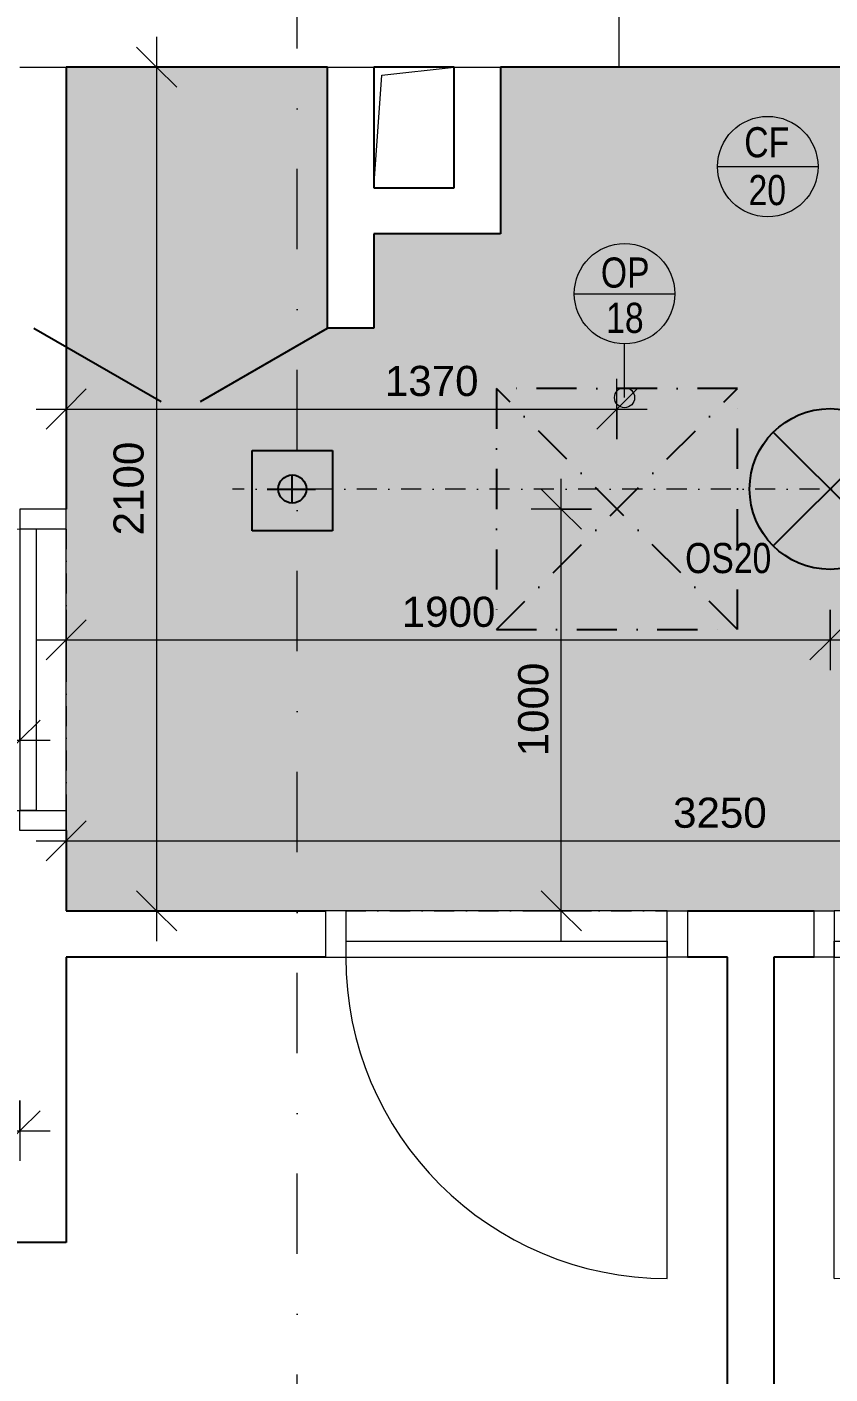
# Model space of a CAD drawing. Header units: millimetres. Extents: x -8336 to 42027, y -1655 to 58543.
# Drawn here: x 1098 to 3096, y 47425 to 50778 of the extents above; entities that cross this region are included whole.
import ezdxf

# ---------------------------------------------------------------- set-up
doc = ezdxf.new("R2010")
doc.units = ezdxf.units.MM
for name, pattern in [('ABMV_DashDot_2_2mm-S0_6mm', [110, 50, -30, 0, -30]), ('HA_DashDot_10mm-S3mm', [500, 200, -150, 0, -150]), ('HA_DashDot_2_2mm-S0_6mm', [110, 50, -30, 0, -30]), ('HA_DashDot_4mm-S1mm', [200, 100, -50, 0, -50])]:
    doc.linetypes.add(name, pattern=pattern)
for name, color, linetype, lineweight in [('-UNDERLAY_A-DETL-____-OTLN', 9, 'Continuous', 25), ('A-____-____-DIMS', 9, 'Continuous', 5), ('A-____-____-DIMS-50', 9, 'Continuous', 5), ('A-CLNG-____-IDEN', 9, 'Continuous', 9), ('A-CLNG-____-PATT', 9, 'Continuous', 9), ('A-DETL-____-OTLN', 9, 'Continuous', 25), ('A-DETL-____-THIN', 9, 'Continuous', 9), ('A-DETL-GENF-OTLN', 9, 'Continuous', 9), ('A-DOOR-____-MCUT', 9, 'HA_DashDot_2_2mm-S0_6mm', 9), ('A-DOOR-____-OTLN', 9, 'Continuous', 9), ('A-DOOR-FRAM-OTLN', 9, 'Continuous', 9), ('A-FLOR-____-OVHD', 9, 'HA_DashDot_4mm-S1mm', 25), ('A-GENM-____-IDEN', 9, 'Continuous', 9), ('A-GENM-____-OTLN', 9, 'Continuous', 9), ('A-WALL-____-MCUT', 9, 'Continuous', 25), ('E-LITE-EQPM-IDEN', 9, 'Continuous', 9), ('E-LITE-EQPM-OTLN', 9, 'Continuous', 9), ('I-WALL-____-MCUT', 9, 'Continuous', 25), ('S-GRID-____-OTLN', 9, 'Continuous', 5)]:
    doc.layers.add(name, color=color, linetype=linetype, lineweight=lineweight)
doc.styles.add('Arial_1', font='arial.ttf', dxfattribs={"height": 75})
doc.styles.add('Arial_2', font='arial.ttf', dxfattribs={"width": 0.8, "height": 75})
doc.dimstyles.new('Inner_Dimensions', dxfattribs={"dimscale": 304.8, "dimtxt": 76.519455, "dimasz": 0.328084, "dimexe": 0.246063, "dimexo": 0.0625, "dimgap": 0.032808, "dimtad": 1, "dimdec": 0, "dimzin": 0, "dimdsep": 46, "dimtxsty": 'Arial_1', "dimblk1": 'OBLIQUE', "dimblk2": 'OBLIQUE', "dimsah": 1, "dimcen": 0.09, "dimdle": 0.246063, "dimazin": 0, "dimtfac": 1, "dimtdec": 4, "dimtix": 1, "dimtmove": 0, "dimatfit": 3, "dimfxl": 0.246063, "dimfxlon": 1, "dimtvp": 1, "dimtolj": 1, "dimtzin": 0, "dimlwd": 9, "dimlwe": 9, "dimarcsym": 2})
doc.dimstyles.new('Inner_Dimensions_1', dxfattribs={"dimscale": 304.8, "dimtxt": 76.519455, "dimasz": 0.328084, "dimexe": 0.246063, "dimexo": 0.0625, "dimgap": 0.032808, "dimtad": 1, "dimdec": 0, "dimzin": 0, "dimdsep": 46, "dimtxsty": 'Arial_1', "dimblk1": 'OBLIQUE', "dimblk2": 'OBLIQUE', "dimsah": 1, "dimcen": 0.09, "dimdle": 0.246063, "dimazin": 0, "dimtfac": 1, "dimtdec": 4, "dimtix": 1, "dimtmove": 2, "dimatfit": 3, "dimfxl": 0.246063, "dimfxlon": 1, "dimtvp": 1, "dimtolj": 1, "dimtzin": 0, "dimlwd": 9, "dimlwe": 9, "dimarcsym": 2})

# ---------------------------------------------------------------- blocks, each defined once
blk = doc.blocks.new('HA_DR_Single_Swing_Solid - In_BJ_700x2100-2124342-DPS_B - 2NP')
at = {"layer": 'A-DOOR-____-MCUT'}
for p, q in [((-350, 57.5), (350, 57.5)), ((-350, -57.5), (350, -57.5))]:
    blk.add_line(p, q, dxfattribs=at)
at = {"layer": 'A-DOOR-____-OTLN'}
for p, q in [((-350, -17.5), (-350, -57.5)), ((-350, -17.5), (350, -17.5)), ((350, -17.5), (350, -57.5)), ((-350, -57.5), (350, -57.5))]:
    blk.add_line(p, q, dxfattribs=at)
at = {"layer": 'A-DOOR-____-OTLN', "lineweight": 5}
blk.add_line((350, -757.5), (350, -57.5), dxfattribs=at)
blk.add_arc((350, -57.5), 700, 180, 270, dxfattribs=at)
at = {"layer": 'A-DOOR-FRAM-OTLN'}
for p, q in [((-350, 57.5), (-400, 57.5)), ((-400, 57.5), (-400, -57.5)), ((350, 57.5), (-350, 57.5)), ((-350, 57.5), (-350, -57.5)), ((350, -57.5), (350, 57.5)), ((350, 57.5), (400, 57.5)), ((400, 57.5), (400, -57.5)), ((-400, -57.5), (-350, -57.5)), ((400, -57.5), (350, -57.5))]:
    blk.add_line(p, q, dxfattribs=at)
blk = doc.blocks.new('HA_DR_Single_Swing_Solid - In_BJ_800x2100-2124338-DPS_B - 2NP')
at = {"layer": 'A-DOOR-____-MCUT'}
for p, q in [((-400, 57.5), (400, 57.5)), ((-400, -57.5), (400, -57.5))]:
    blk.add_line(p, q, dxfattribs=at)
at = {"layer": 'A-DOOR-____-OTLN'}
for p, q in [((-400, -17.5), (-400, -57.5)), ((-400, -17.5), (400, -17.5)), ((400, -17.5), (400, -57.5)), ((-400, -57.5), (400, -57.5))]:
    blk.add_line(p, q, dxfattribs=at)
at = {"layer": 'A-DOOR-____-OTLN', "lineweight": 5}
blk.add_line((400, -857.5), (400, -57.5), dxfattribs=at)
blk.add_arc((400, -57.5), 800, 180, 270, dxfattribs=at)
at = {"layer": 'A-DOOR-FRAM-OTLN'}
for p, q in [((-400, 57.5), (-450, 57.5)), ((-450, 57.5), (-450, -57.5)), ((400, 57.5), (-400, 57.5)), ((-400, 57.5), (-400, -57.5)), ((400, -57.5), (400, 57.5)), ((400, 57.5), (450, 57.5)), ((450, 57.5), (450, -57.5)), ((-450, -57.5), (-400, -57.5)), ((450, -57.5), (400, -57.5))]:
    blk.add_line(p, q, dxfattribs=at)
blk = doc.blocks.new('HA_DR_Double_Swing_Solid - In_BJ_1200x2100_800-1670814-DPS_B - 2NP')
at = {"layer": 'A-DOOR-____-MCUT'}
for p, q in [((-600, 57.5), (600, 57.5)), ((-600, -57.5), (600, -57.5))]:
    blk.add_line(p, q, dxfattribs=at)
at = {"layer": 'A-DOOR-____-OTLN', "lineweight": 5}
for p, q in [((600, 857.5), (600, 57.5)), ((-253.6, 257.5), (-600, 57.5))]:
    blk.add_line(p, q, dxfattribs=at)
at = {"layer": 'A-DOOR-____-OTLN'}
for p, q in [((-107.5, 65.5), (-107.5, 115)), ((-107.5, 115), (-5, 115)), ((-5, 100), (-5, 115)), ((-92.5, 100), (-92.5, 65.5)), ((-5, 100), (-92.5, 100)), ((-200, 57.5), (-600, 57.5)), ((-600, 17.5), (-600, 57.5)), ((-200, 17.5), (-200, 57.5)), ((600, 57.5), (-200, 57.5)), ((-200, 57.5), (-200, 17.5)), ((-70, 65.5), (-130, 65.5)), ((-130, 57.5), (-130, 65.5)), ((-70, 57.5), (-70, 65.5)), ((600, 57.5), (600, 17.5)), ((-200, 17.5), (-600, 17.5)), ((600, 17.5), (-200, 17.5)), ((-130, 9.5), (-130, 17.5)), ((-130, 9.5), (-70, 9.5)), ((-107.5, -40), (-107.5, 9.5)), ((-92.5, 9.5), (-92.5, -25)), ((-70, 9.5), (-70, 17.5)), ((-92.5, -25), (-5, -25)), ((-5, -40), (-5, -25)), ((-5, -40), (-107.5, -40))]:
    blk.add_line(p, q, dxfattribs=at)
at = {"layer": 'A-DOOR-____-OTLN', "lineweight": 5}
for centre, radius, start, end in [((600, 57.5), 800, 90, 180), ((-600, 57.5), 400, 360, 30)]:
    blk.add_arc(centre, radius, start, end, dxfattribs=at)
at = {"layer": 'A-DOOR-____-OTLN'}
for points in [[(-107.5, 115), (-107.5, 115), (-107.4, 114.9), (-106.9, 114.4), (-106.5, 114), (-106.1, 113.6), (-105.6, 113.1), (-105.2, 112.7), (-104.6, 112.1), (-103.9, 111.4), (-103.3, 110.8), (-102.9, 110.4), (-102.4, 109.9), (-101.9, 109.4), (-101.5, 109), (-101, 108.5), (-100.5, 108), (-100, 107.5), (-99.5, 107), (-99, 106.5), (-98.5, 106), (-98.1, 105.6), (-97.6, 105.1), (-97.1, 104.6), (-96.7, 104.2), (-96.2, 103.7), (-95.8, 103.3), (-95.3, 102.8), (-94.8, 102.3), (-94.4, 101.9), (-93.9, 101.4), (-93.5, 101), (-93.1, 100.6), (-92.6, 100.1), (-92.5, 100), (-92.5, 100)], [(-92.5, -25), (-92.5, -25), (-92.6, -25.1), (-93.1, -25.6), (-93.5, -26), (-93.9, -26.4), (-94.4, -26.9), (-94.8, -27.3), (-95.4, -27.9), (-96.1, -28.6), (-96.7, -29.2), (-97.1, -29.6), (-97.6, -30.1), (-98.1, -30.6), (-98.5, -31), (-99, -31.5), (-99.5, -32), (-100, -32.5), (-100.5, -33), (-101, -33.5), (-101.5, -34), (-101.9, -34.4), (-102.4, -34.9), (-102.9, -35.4), (-103.3, -35.8), (-103.8, -36.3), (-104.2, -36.7), (-104.7, -37.2), (-105.2, -37.7), (-105.6, -38.1), (-106.1, -38.6), (-106.5, -39), (-106.9, -39.4), (-107.4, -39.9), (-107.5, -40), (-107.5, -40)]]:
    blk.add_open_spline(points, degree=3, knots=[0, 0, 0, 0, 0.083333, 0.125, 0.166667, 0.208333, 0.229167, 0.25, 0.291667, 0.333333, 0.354167, 0.375, 0.395833, 0.416667, 0.4375, 0.458333, 0.479167, 0.5, 0.520833, 0.541667, 0.5625, 0.583333, 0.604167, 0.625, 0.645833, 0.666667, 0.6875, 0.708333, 0.75, 0.770833, 0.791667, 0.833333, 0.875, 0.916667, 1, 1, 1, 1], dxfattribs=at)
at = {"layer": 'A-DOOR-FRAM-OTLN'}
for p, q in [((-650, 57.5), (-650, -57.5)), ((-600, 57.5), (-650, 57.5)), ((-600, 57.5), (-600, -57.5)), ((600, -57.5), (600, 57.5)), ((600, 57.5), (650, 57.5)), ((650, 57.5), (650, -57.5)), ((-650, -57.5), (-600, -57.5)), ((-600, -57.5), (600, -57.5)), ((650, -57.5), (600, -57.5))]:
    blk.add_line(p, q, dxfattribs=at)
blk = doc.blocks.new('HA_GM_Shaft_Rectangle - Default-2138676-DPS_B - 2NP')
at = {"layer": 'A-DETL-GENF-OTLN'}
for p, q in [((20, -20), (200, 0)), ((0, -300), (20, -20))]:
    blk.add_line(p, q, dxfattribs=at)
at = {"layer": 'A-GENM-____-OTLN'}
for p, q in [((0, -300), (0, 0)), ((0, 0), (200, 0)), ((200, 0), (200, -300)), ((200, -300), (0, -300))]:
    blk.add_line(p, q, dxfattribs=at)
blk = doc.blocks.new('HA_GM_Shaft_Rectangle - Default-2138721-DPS_B - 2NP')
at = {"layer": 'A-DETL-GENF-OTLN'}
for p, q in [((20, -20), (200, 0)), ((0, -300), (20, -20))]:
    blk.add_line(p, q, dxfattribs=at)
blk = doc.blocks.new('HA_LF_GenericSymbol - OS20_chodby-1994326-DPS_B - 2NP')
at = {"layer": 'E-LITE-EQPM-OTLN', "color": 11, "lineweight": 25}
for p, q in [((141.4, 141.4), (-141.4, -141.4)), ((-141.4, 141.4), (141.4, -141.4))]:
    blk.add_line(p, q, dxfattribs=at)
blk.add_circle((0, 0), 200, dxfattribs=at)
blk = doc.blocks.new('DIMBLOCK32-DPS_B - 2NP')
at = {"layer": 'A-____-____-DIMS-50', "lineweight": 9}
for p, q in [((135.7, 49077.2), (135.7, 48927.2)), ((135.7, 49002.2), (135.7, 49077.2)), ((135.7, 49002.2), (185.7, 49052.2)), ((1080.7, 49077.2), (1080.7, 48927.2)), ((1080.7, 49002.2), (1080.7, 49077.2)), ((1080.7, 49002.2), (1130.7, 49052.2)), ((135.7, 49002.2), (85.7, 48952.2)), ((135.7, 49002.2), (1155.7, 49002.2)), ((1080.7, 49002.2), (1030.7, 48952.2))]:
    blk.add_line(p, q, dxfattribs=at)
at = {"layer": 'A-____-____-DIMS-50', "color": 0, "lineweight": 9, "insert": (643.7, 49109.6), "char_height": 75, "width": 207.662, "attachment_point": 1, "line_spacing_factor": 0.941778, "style": 'Arial_1'}
blk.add_mtext('945', dxfattribs=at)
blk = doc.blocks.new('_Oblique')
at = {"color": 0, "linetype": 'ByBlock', "lineweight": -2}
blk.add_line((-0.5, -0.5), (0.5, 0.5), dxfattribs=at)
blk = doc.blocks.new('DIMBLOCK35-DPS_B - 2NP')
at = {"layer": 'A-____-____-DIMS-50', "lineweight": 9}
for p, q in [((1195.7, 49327.2), (1195.7, 49177.2)), ((1195.7, 49252.2), (1195.7, 49327.2)), ((3095.7, 49327.2), (3095.7, 49177.2)), ((3095.7, 49252.2), (3095.7, 49327.2)), ((1195.7, 49252.2), (1245.7, 49302.2)), ((3095.7, 49252.2), (3145.7, 49302.2)), ((1120.7, 49252.2), (3095.7, 49252.2)), ((1195.7, 49252.2), (1145.7, 49202.2)), ((3095.7, 49252.2), (3045.7, 49202.2))]:
    blk.add_line(p, q, dxfattribs=at)
at = {"layer": 'A-____-____-DIMS-50', "color": 0, "lineweight": 9, "insert": (2030.3, 49359.6), "char_height": 75, "width": 276.883, "attachment_point": 1, "line_spacing_factor": 0.941778, "style": 'Arial_1'}
blk.add_mtext('1900', dxfattribs=at)
blk = doc.blocks.new('DIMBLOCK36-DPS_B - 2NP')
at = {"layer": 'A-____-____-DIMS-50', "lineweight": 9}
for p, q in [((3095.7, 49327.2), (3095.7, 49177.2)), ((3095.7, 49252.2), (3095.7, 49327.2)), ((4445.7, 49327.2), (4445.7, 49177.2)), ((4445.7, 49252.2), (4445.7, 49327.2)), ((3095.7, 49252.2), (3145.7, 49302.2)), ((4445.7, 49252.2), (4495.7, 49302.2)), ((3095.7, 49252.2), (3045.7, 49202.2)), ((3095.7, 49252.2), (4520.7, 49252.2)), ((4445.7, 49252.2), (4395.7, 49202.2))]:
    blk.add_line(p, q, dxfattribs=at)
at = {"layer": 'A-____-____-DIMS-50', "color": 0, "lineweight": 9, "insert": (3655.3, 49359.6), "char_height": 75, "width": 276.883, "attachment_point": 1, "line_spacing_factor": 0.941778, "style": 'Arial_1'}
blk.add_mtext('1350', dxfattribs=at)
blk = doc.blocks.new('DIMBLOCK115-DPS_B - 2NP')
at = {"layer": 'A-____-____-DIMS-50', "lineweight": 9}
for p, q in [((1195.7, 49901.8), (1195.7, 49751.8)), ((1195.7, 49826.8), (1195.7, 49901.8)), ((2565.7, 49751.8), (2565.7, 49901.8)), ((1195.7, 49826.8), (1245.7, 49876.8)), ((2565.7, 49826.8), (2615.7, 49876.8)), ((1120.7, 49826.8), (2640.7, 49826.8)), ((1195.7, 49826.8), (1145.7, 49776.8)), ((2565.7, 49826.8), (2515.7, 49776.8)), ((2565.7, 49826.8), (2565.7, 49751.8))]:
    blk.add_line(p, q, dxfattribs=at)
at = {"layer": 'A-____-____-DIMS-50', "color": 0, "lineweight": 9, "insert": (1988.4, 49934.2), "char_height": 75, "width": 276.883, "attachment_point": 1, "line_spacing_factor": 0.941778, "style": 'Arial_1'}
blk.add_mtext('1370', dxfattribs=at)
blk = doc.blocks.new('DIMBLOCK116-DPS_B - 2NP')
at = {"layer": 'A-____-____-DIMS-50', "lineweight": 9}
for p, q in [((2427.3, 49577.7), (2377.3, 49627.7)), ((2427.3, 48502.7), (2427.3, 49652.7)), ((2502.3, 49577.7), (2352.3, 49577.7)), ((2427.3, 49577.7), (2477.3, 49527.7)), ((2427.3, 49577.7), (2502.3, 49577.7)), ((2427.3, 48577.7), (2377.3, 48627.7)), ((2352.3, 48577.7), (2502.3, 48577.7)), ((2427.3, 48577.7), (2352.3, 48577.7)), ((2427.3, 48577.7), (2477.3, 48527.7))]:
    blk.add_line(p, q, dxfattribs=at)
at = {"layer": 'A-____-____-DIMS-50', "color": 0, "lineweight": 9, "insert": (2319.9, 48962.4), "char_height": 75, "width": 276.883, "attachment_point": 1, "rotation": 90, "line_spacing_factor": 0.941778, "style": 'Arial_1'}
blk.add_mtext('1000', dxfattribs=at)
blk = doc.blocks.new('HA_TAG_GM_Products - Generic-588599-DPS_B - 2NP')
at = {"layer": 'A-GENM-____-IDEN'}
blk.add_line((-2.5, 0), (2.5, 0), dxfattribs=at)
blk.add_circle((0, 0), 2.5, dxfattribs=at)
blk = doc.blocks.new('HA_Tag_Ceiling - Group _ Type Mark-1728985-DPS_B - 2NP')
at = {"layer": 'A-CLNG-____-IDEN'}
blk.add_line((-2.5, 0), (2.5, 0), dxfattribs=at)
blk.add_circle((0, 0), 2.5, dxfattribs=at)
blk = doc.blocks.new('DIMBLOCK169-DPS_B - 2NP')
at = {"layer": 'A-____-____-DIMS-50', "lineweight": 9}
for p, q in [((-704.3, 48105.4), (-704.3, 47955.4)), ((-704.3, 48030.4), (-704.3, 48105.4)), ((-704.3, 48030.4), (-654.3, 48080.4)), ((1080.7, 48105.4), (1080.7, 47955.4)), ((1080.7, 48030.4), (1080.7, 48105.4)), ((1080.7, 48030.4), (1130.7, 48080.4)), ((-779.3, 48030.4), (1155.7, 48030.4)), ((-704.3, 48030.4), (-754.3, 47980.4)), ((1080.7, 48030.4), (1030.7, 47980.4))]:
    blk.add_line(p, q, dxfattribs=at)
at = {"layer": 'A-____-____-DIMS-50', "color": 0, "lineweight": 9, "insert": (72.8, 48137.8), "char_height": 75, "width": 276.883, "attachment_point": 1, "line_spacing_factor": 0.941778, "style": 'Arial_1'}
blk.add_mtext('1785', dxfattribs=at)
blk = doc.blocks.new('DIMBLOCK172-DPS_B - 2NP')
at = {"layer": 'A-____-____-DIMS-50', "lineweight": 9}
for p, q in [((1195.7, 48827.2), (1195.7, 48677.2)), ((1195.7, 48752.2), (1195.7, 48827.2)), ((4445.7, 48827.2), (4445.7, 48677.2)), ((4445.7, 48752.2), (4445.7, 48827.2)), ((1195.7, 48752.2), (1245.7, 48802.2)), ((4445.7, 48752.2), (4495.7, 48802.2)), ((1120.7, 48752.2), (4520.7, 48752.2)), ((1195.7, 48752.2), (1145.7, 48702.2)), ((4445.7, 48752.2), (4395.7, 48702.2))]:
    blk.add_line(p, q, dxfattribs=at)
at = {"layer": 'A-____-____-DIMS-50', "color": 0, "lineweight": 9, "insert": (2705.3, 48859.6), "char_height": 75, "width": 276.883, "attachment_point": 1, "line_spacing_factor": 0.941778, "style": 'Arial_1'}
blk.add_mtext('3250', dxfattribs=at)
blk = doc.blocks.new('DIMBLOCK173-DPS_B - 2NP')
at = {"layer": 'A-____-____-DIMS-50', "lineweight": 9}
for p, q in [((1420.7, 50677.7), (1370.7, 50727.7)), ((1420.7, 50752.7), (1420.7, 48502.7)), ((1495.7, 50677.7), (1345.7, 50677.7)), ((1420.7, 50677.7), (1470.7, 50627.7)), ((1420.7, 50677.7), (1495.7, 50677.7)), ((1420.7, 48577.7), (1370.7, 48627.7)), ((1495.7, 48577.7), (1345.7, 48577.7)), ((1420.7, 48577.7), (1470.7, 48527.7)), ((1420.7, 48577.7), (1495.7, 48577.7))]:
    blk.add_line(p, q, dxfattribs=at)
at = {"layer": 'A-____-____-DIMS-50', "color": 0, "lineweight": 9, "insert": (1313.3, 49512.4), "char_height": 75, "width": 276.883, "attachment_point": 1, "rotation": 90, "line_spacing_factor": 0.941778, "style": 'Arial_1'}
blk.add_mtext('2100', dxfattribs=at)

msp = doc.modelspace()

# ---------------------------------------------------------------- hatches: boundary and pattern name
at = {"layer": 'A-CLNG-____-PATT'}
h = msp.add_hatch(color=256, dxfattribs=at)
h.paths.add_polyline_path([(4356, 48577.7), (4445.7, 48577.7), (4445.7, 50677.7), (2275.7, 50677.7), (2275.7, 50262.7), (1960.7, 50262.7), (1960.7, 50027.7), (1845.7, 50027.7), (1845.7, 50677.7), (1195.7, 50677.7), (1195.7, 48577.7), (4306, 48577.7)])
h.paths.add_polyline_path([(1758.2, 49592.7), (1749.1, 49593.9), (1740.7, 49597.4), (1733.4, 49603), (1727.9, 49610.2), (1724.4, 49618.7), (1723.2, 49627.7), (1724.4, 49636.8), (1727.9, 49645.2), (1733.4, 49652.5), (1740.7, 49658), (1749.1, 49661.5), (1758.2, 49662.7), (1767.4, 49661.4), (1775.7, 49658), (1782.9, 49652.5), (1788.5, 49645.2), (1792, 49636.8), (1793.2, 49627.7), (1792, 49618.7), (1788.5, 49610.2), (1782.9, 49603), (1775.7, 49597.4), (1767.2, 49593.9)])
at = {"layer": 'A-DETL-GENF-OTLN'}
msp.add_hatch(color=1, dxfattribs=at).paths.add_polyline_path([(1758.2, 49592.7), (1767.2, 49593.9), (1775.7, 49597.4), (1782.9, 49603), (1788.5, 49610.2), (1792, 49618.7), (1793.2, 49627.7), (1792, 49636.8), (1788.5, 49645.2), (1782.9, 49652.5), (1775.7, 49658), (1767.2, 49661.5), (1758.2, 49662.7), (1749.1, 49661.5), (1740.7, 49658), (1733.4, 49652.5), (1727.9, 49645.2), (1724.4, 49636.8), (1723.2, 49627.7), (1724.4, 49618.7), (1727.9, 49610.2), (1733.4, 49603), (1740.7, 49597.4), (1749.1, 49593.9)])
at = {"layer": 'A-GENM-____-IDEN'}
h = msp.add_hatch(color=256, dxfattribs=at)
edge = h.paths.add_edge_path()
edge.add_arc((2584.7, 49855.1), 25, 0, 360)

# ---------------------------------------------------------------- linework, layer by layer
at = {"layer": '-UNDERLAY_A-DETL-____-OTLN'}
for p, q in [((1115.7, 50027.7), (1431.8, 49845.2)), ((1529.6, 49845.2), (1845.7, 50027.7))]:
    msp.add_line(p, q, dxfattribs=at)
at = {"layer": 'A-DETL-____-OTLN'}
for p, q in [((1658.2, 49723.9), (1858.2, 49723.9)), ((1658.2, 49523.9), (1658.2, 49723.9)), ((1858.2, 49723.9), (1858.2, 49523.9)), ((1758.2, 49592.7), (1758.2, 49662.7)), ((1695.6, 49627.7), (1815.6, 49627.7)), ((1858.2, 49523.9), (1658.2, 49523.9))]:
    msp.add_line(p, q, dxfattribs=at)
at = {"layer": 'A-DETL-____-OTLN', "linetype": 'ABMV_DashDot_2_2mm-S0_6mm', "lineweight": 5}
msp.add_line((3289.7, 49627.7), (1609.7, 49627.7), dxfattribs=at)
at = {"layer": 'A-DETL-____-OTLN'}
msp.add_circle((1758.2, 49627.7), 35, dxfattribs=at)
at = {"layer": 'A-DETL-____-THIN'}
for start, end in [(0, 180), (180, 0)]:
    msp.add_arc((1758.2, 49627.7), 35, start, end, dxfattribs=at)
at = {"layer": 'A-FLOR-____-OVHD'}
for p, q in [((2865.7, 49877.7), (2265.7, 49877.7)), ((2265.7, 49877.7), (2265.7, 49277.7)), ((2865.7, 49277.7), (2265.7, 49877.7)), ((2265.7, 49277.7), (2865.7, 49877.7)), ((2865.7, 49277.7), (2865.7, 49877.7)), ((2265.7, 49277.7), (2865.7, 49277.7))]:
    msp.add_line(p, q, dxfattribs=at)
at = {"layer": 'A-GENM-____-IDEN'}
msp.add_line((2584.7, 49855.1), (2584.7, 49988.8), dxfattribs=at)
msp.add_circle((2584.7, 49855.1), 25, dxfattribs=at)
at = {"layer": 'A-WALL-____-MCUT', "lineweight": 9}
for p, q in [((2570.7, 50927.7), (2570.7, 50677.7)), ((1080.7, 50677.7), (1195.7, 50677.7)), ((1845.7, 50677.7), (1960.7, 50677.7)), ((2160.7, 50677.7), (2275.7, 50677.7))]:
    msp.add_line(p, q, dxfattribs=at)
at = {"layer": 'I-WALL-____-MCUT'}
for p, q in [((1845.7, 50677.7), (1195.7, 50677.7)), ((1195.7, 50677.7), (1195.7, 49577.7)), ((1845.7, 50027.7), (1845.7, 50677.7)), ((2160.7, 50677.7), (1960.7, 50677.7)), ((1960.7, 50677.7), (1960.7, 50377.7)), ((2160.7, 50377.7), (2160.7, 50677.7)), ((2275.7, 50677.7), (2275.7, 50262.7)), ((3300.7, 50677.7), (2275.7, 50677.7)), ((1960.7, 50377.7), (2160.7, 50377.7)), ((2275.7, 50262.7), (1960.7, 50262.7)), ((1960.7, 50262.7), (1960.7, 50027.7)), ((1960.7, 50027.7), (1845.7, 50027.7)), ((1195.7, 48777.7), (1195.7, 48577.7)), ((1195.7, 48577.7), (1841, 48577.7)), ((2741, 48577.7), (3056, 48577.7)), ((1195.7, 48462.7), (1195.7, 47752.7)), ((1841, 48462.7), (1195.7, 48462.7)), ((2841, 48462.7), (2741, 48462.7)), ((2841, 44737.7), (2841, 48462.7)), ((3056, 48462.7), (2956, 48462.7)), ((2956, 48462.7), (2956, 44737.7)), ((1195.7, 47752.7), (-804.3, 47752.7))]:
    msp.add_line(p, q, dxfattribs=at)
at = {"layer": 'S-GRID-____-OTLN', "linetype": 'HA_DashDot_10mm-S3mm', "lineweight": 9}
msp.add_line((1770.7, 38722), (1770.7, 56942.9), dxfattribs=at)

# ---------------------------------------------------------------- block references
at = {"layer": 'A-CLNG-____-IDEN', "xscale": 49.99999999999998, "yscale": 49.99999999999998, "zscale": 49.99999999999998}
msp.add_blockref('HA_Tag_Ceiling - Group _ Type Mark-1728985-DPS_B - 2NP', (2940.8, 50430.1), dxfattribs=at)
at = {"layer": 'A-DOOR-____-OTLN'}
for name, p, rotation in [('HA_DR_Single_Swing_Solid - In_BJ_700x2100-2124342-DPS_B - 2NP', (1138.2, 49177.7), 269.9999999999998), ('HA_DR_Double_Swing_Solid - In_BJ_1200x2100_800-1670814-DPS_B - 2NP', (3706, 48520.2), 180)]:
    msp.add_blockref(name, p, dxfattribs=dict(at, rotation=rotation))
msp.add_blockref('HA_DR_Single_Swing_Solid - In_BJ_800x2100-2124338-DPS_B - 2NP', (2291, 48520.2), dxfattribs=at)
at = {"layer": 'A-GENM-____-IDEN', "xscale": 49.99999999999998, "yscale": 49.99999999999998, "zscale": 49.99999999999998}
msp.add_blockref('HA_TAG_GM_Products - Generic-588599-DPS_B - 2NP', (2584.7, 50113.8), dxfattribs=at)
at = {"layer": 'A-GENM-____-OTLN', "lineweight": 5}
msp.add_blockref('HA_GM_Shaft_Rectangle - Default-2138676-DPS_B - 2NP', (1960.7, 50677.7), dxfattribs=at)
at = {"layer": 'A-GENM-____-OTLN'}
msp.add_blockref('HA_GM_Shaft_Rectangle - Default-2138721-DPS_B - 2NP', (1960.7, 50677.7), dxfattribs=at)
at = {"layer": 'E-LITE-EQPM-OTLN', "color": 11, "lineweight": 25}
msp.add_blockref('HA_LF_GenericSymbol - OS20_chodby-1994326-DPS_B - 2NP', (3095.7, 49627.7), dxfattribs=at)

# ---------------------------------------------------------------- texts
at = {"layer": 'A-CLNG-____-IDEN', "lineweight": 5, "char_height": 75, "attachment_point": 1, "style": 'Arial_2'}
for s, insert, width in [('CF', (2882.4, 50528.2), 137.89), ('20', (2893, 50409.2), 115.443)]:
    msp.add_mtext(s, dxfattribs=dict(at, insert=insert, width=width))
at = {"layer": 'A-GENM-____-IDEN', "lineweight": 5, "char_height": 75, "attachment_point": 1, "style": 'Arial_2'}
for s, insert, width in [('OP', (2525.7, 50203.9), 147.51), ('18', (2538.9, 50091.2), 115.443)]:
    msp.add_mtext(s, dxfattribs=dict(at, insert=insert, width=width))
at = {"layer": 'E-LITE-EQPM-IDEN', "lineweight": 5, "insert": (2735.3, 49493.4), "char_height": 75, "width": 262.953, "attachment_point": 1, "style": 'Arial_2'}
msp.add_mtext('OS20', dxfattribs=at)

# ---------------------------------------------------------------- dimensions: what is measured, and where the dimension line sits
at = {"layer": 'A-____-____-DIMS', "lineweight": 9}
for base, p1, p2, override, picture, middle in [((1420.7, 48577.7), (1495.7, 50677.7), (1495.7, 48577.7), {"dimpost": '<>', "dimfxl": 2100}, 'DIMBLOCK173-DPS_B - 2NP', (1372.4, 49627.7)), ((2427.3, 49577.7), (2352.3, 48577.7), (2502.3, 49577.7), {"dimpost": '<>', "dimfxl": 1011.187421}, 'DIMBLOCK116-DPS_B - 2NP', (2379, 49077.7))]:
    dim = msp.add_linear_dim(base=base, p1=p1, p2=p2, angle=90, dimstyle='Inner_Dimensions', override=override, dxfattribs=at)
    dim.commit()
    dim.dimension.update_dxf_attribs({"geometry": picture, "text_midpoint": middle})
for base, p1, p2, override, picture, middle in [((2565.7, 49826.8), (1195.7, 49901.8), (2565.7, 49751.8), {"dimpost": '<>', "dimfxl": 1378.187215}, 'DIMBLOCK115-DPS_B - 2NP', (2126.9, 49884.2)), ((1080.7, 49002.2), (135.7, 49077.2), (1080.7, 49077.2), {"dimpost": '<>', "dimfxl": 945}, 'DIMBLOCK32-DPS_B - 2NP', (747.5, 49059.6))]:
    dim = msp.add_linear_dim(base=base, p1=p1, p2=p2, dimstyle='Inner_Dimensions_1', override=override, dxfattribs=at)
    dim.commit()
    dim.dimension.update_dxf_attribs({"geometry": picture, "text_midpoint": middle, "dimtype": 160})
for base, p1, p2, override, picture, middle in [((3095.7, 49252.2), (1195.7, 49327.2), (3095.7, 49327.2), {"dimpost": '<>', "dimfxl": 1900}, 'DIMBLOCK35-DPS_B - 2NP', (2145.7, 49300.5)), ((4445.7, 49252.2), (3095.7, 49327.2), (4445.7, 49327.2), {"dimpost": '<>', "dimfxl": 1350}, 'DIMBLOCK36-DPS_B - 2NP', (3770.7, 49300.6)), ((4445.7, 48752.2), (1195.7, 48827.2), (4445.7, 48827.2), {"dimpost": '<>', "dimfxl": 3250}, 'DIMBLOCK172-DPS_B - 2NP', (2820.7, 48800.6)), ((1080.7, 48030.4), (-704.3, 48105.4), (1080.7, 48105.4), {"dimpost": '<>', "dimfxl": 1785.000008}, 'DIMBLOCK169-DPS_B - 2NP', (188.2, 48078.7))]:
    dim = msp.add_linear_dim(base=base, p1=p1, p2=p2, dimstyle='Inner_Dimensions', override=override, dxfattribs=at)
    dim.commit()
    dim.dimension.update_dxf_attribs({"geometry": picture, "text_midpoint": middle})

doc.saveas('drawing.dxf')
